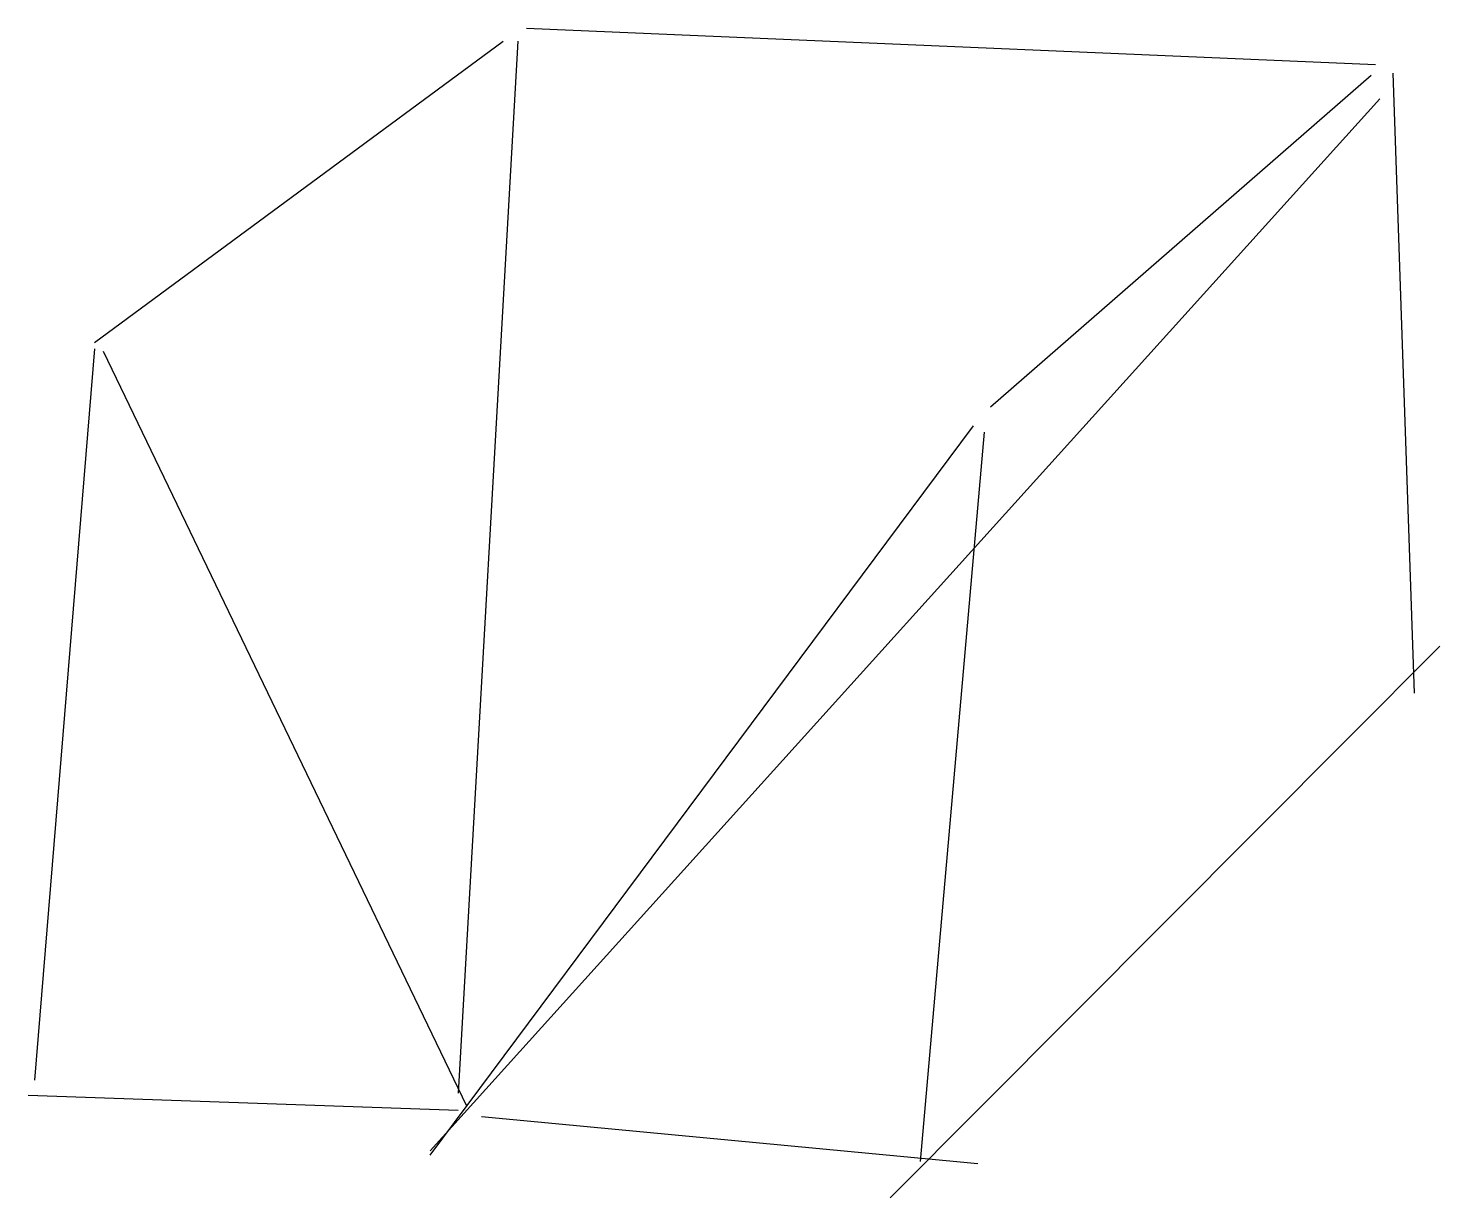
# Model space of a CAD drawing. Header units: metres. Extents: x -87 to 110, y -88 to 75.
import ezdxf

# ---------------------------------------------------------------- set-up
doc = ezdxf.new("R2010")
doc.units = ezdxf.units.M

msp = doc.modelspace()

# ---------------------------------------------------------------- linework, layer by layer
at = {"color": 0, "linetype": 'CONTINUOUS'}
for p, q in [((-17.141167, 74.973975), (101.207413, 69.906151)), ((-77.358833, 31.152208), (-20.420347, 73.185331)), ((-18.333596, 73.185331), (-26.680599, -73.483438)), ((47.548107, 22.208991), (100.611199, 68.415615)), ((103.592271, 68.713722), (106.573344, -17.737382)), ((-30.555994, -81.532334), (101.803628, 65.136435)), ((-77.358833, 30.257886), (-85.705836, -71.694795)), ((-76.166404, 29.959779), (-25.48817, -75.272082)), ((-30.555994, -82.128549), (45.163249, 19.526025)), ((46.653785, 18.631703), (37.710568, -83.022871)), ((33.537066, -88.090694), (110.150631, -11.179022)), ((-86.600158, -73.781546), (-26.680599, -75.868297)), ((-23.40142, -76.762618), (45.759464, -83.320978))]:
    msp.add_line(p, q, dxfattribs=at)

doc.saveas('drawing.dxf')
